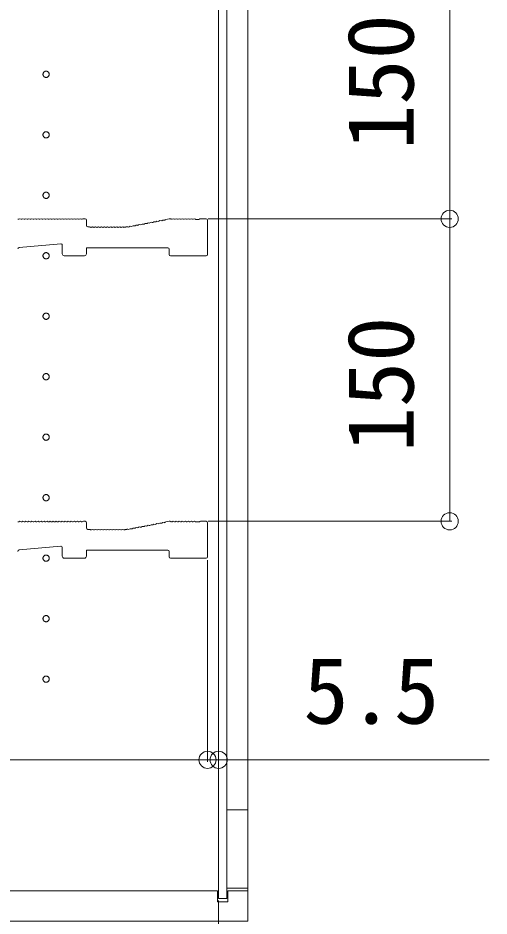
# Model space of a CAD drawing. Units: millimetres, scale not verified. Extents: x -2772 to 2772, y -4480 to 4487.
# Drawn here: x -1054.4 to -821, y -2712.4 to -2267 of the extents above; entities that cross this region are included whole.
import ezdxf
from ezdxf.enums import TextEntityAlignment as Align

# ---------------------------------------------------------------- set-up
doc = ezdxf.new("R2010")
doc.units = ezdxf.units.MM
doc.header["$LTSCALE"] = 15
doc.linetypes.add('CHAIN2', pattern=[12, 9, -1, 1, -1])
for name, color, linetype, lineweight in [('0-2_YKK_ZWAK', 2, 'CHAIN2', 9), ('0-5_YKK_13', 7, 'Continuous', 9), ('0-6_YKK_D', 6, 'Continuous', 9)]:
    doc.layers.add(name, color=color, linetype=linetype, lineweight=lineweight)
doc.styles.add('ＭＳ ゴシック', font='')
doc.styles.get('ＭＳ ゴシック').set_extended_font_data('MS Gothic')

msp = doc.modelspace()

# ---------------------------------------------------------------- linework, layer by layer
at = {"layer": '0-2_YKK_ZWAK', "linetype": 'Continuous'}
for p, q in [((-940.47, -1990.19), (-940.47, -2659.69)), ((-1270.47, -2699.94), (-955.47, -2699.94)), ((-955.47, -2705.44), (-955.47, -2699.94)), ((-950.47, -2699.94), (-940.47, -2699.94)), ((-950.47, -2705.44), (-950.47, -2699.94)), ((-955.47, -2705.44), (-950.47, -2705.44))]:
    msp.add_line(p, q, dxfattribs=at)
for points in [[(-1270.47, -2714.94), (-940.47, -2714.94), (-940.47, -1934.94), (-1270.47, -1934.94)], [(-954.97, -2703.69), (-950.97, -2703.69), (-950.97, -1946.19), (-954.97, -1946.19)], [(-950.97, -2659.69), (-940.47, -2659.69), (-940.47, -2698.69), (-950.97, -2698.69)]]:
    msp.add_lwpolyline(points, close=True, dxfattribs=at)
at = {"layer": '0-2_YKK_ZWAK'}
for centre in [(-1040.47, -2294.94), (-1040.47, -2324.94), (-1040.47, -2354.94), (-1040.47, -2384.94), (-1040.47, -2414.94), (-1040.47, -2444.94), (-1040.47, -2474.94), (-1040.47, -2504.94), (-1040.47, -2534.94), (-1040.47, -2564.94), (-1040.47, -2594.94)]:
    msp.add_circle(centre, 1.55, dxfattribs=at)
at = {"layer": '0-5_YKK_13'}
for p, q in [((-1054.41, -2366.84), (-1054.03, -2366.84)), ((-1052.91, -2366.84), (-1052.53, -2366.84)), ((-1051.41, -2366.84), (-1051.03, -2366.84)), ((-1049.91, -2366.84), (-1049.53, -2366.84)), ((-1048.41, -2366.84), (-1048.03, -2366.84)), ((-1046.91, -2366.84), (-1046.53, -2366.84)), ((-1045.41, -2366.84), (-1045.03, -2366.84)), ((-1043.91, -2366.84), (-1043.53, -2366.84)), ((-1042.41, -2366.84), (-1042.03, -2366.84)), ((-1040.91, -2366.84), (-1040.53, -2366.84)), ((-1039.41, -2366.84), (-1039.03, -2366.84)), ((-1037.91, -2366.84), (-1037.53, -2366.84)), ((-1036.41, -2366.84), (-1036.03, -2366.84)), ((-1034.91, -2366.84), (-1034.53, -2366.84)), ((-1033.41, -2366.84), (-1033.03, -2366.84)), ((-1031.91, -2366.84), (-1031.53, -2366.84)), ((-1030.41, -2366.84), (-1030.03, -2366.84)), ((-1028.91, -2366.84), (-1028.53, -2366.84)), ((-1027.41, -2366.84), (-1027.03, -2366.84)), ((-1025.91, -2366.84), (-1025.53, -2366.84)), ((-1024.41, -2366.84), (-1024.03, -2366.84)), ((-1022.91, -2366.84), (-1022.53, -2366.84)), ((-1021.97, -2366.64), (-1021.17, -2366.64)), ((-1020.47, -2367.34), (-1020.47, -2369.94)), ((-995.25, -2369.85), (-994.88, -2369.78)), ((-993.78, -2369.57), (-993.41, -2369.5)), ((-992.31, -2369.29), (-991.93, -2369.22)), ((-990.83, -2369.01), (-990.46, -2368.94)), ((-989.36, -2368.73), (-988.99, -2368.66)), ((-987.89, -2368.45), (-987.51, -2368.38)), ((-986.41, -2368.17), (-986.04, -2368.1)), ((-984.94, -2367.89), (-984.57, -2367.81)), ((-983.47, -2367.61), (-983.09, -2367.53)), ((-981.99, -2367.32), (-981.62, -2367.25)), ((-981.11, -2366.95), (-979.53, -2366.65)), ((-979.4, -2366.64), (-978.97, -2366.64)), ((-978.41, -2366.84), (-978.03, -2366.84)), ((-976.91, -2366.84), (-976.53, -2366.84)), ((-975.41, -2366.84), (-975.03, -2366.84)), ((-973.91, -2366.84), (-973.53, -2366.84)), ((-972.41, -2366.84), (-972.03, -2366.84)), ((-970.91, -2366.84), (-970.53, -2366.84)), ((-969.41, -2366.84), (-969.03, -2366.84)), ((-967.91, -2366.84), (-967.53, -2366.84)), ((-963.97, -2366.64), (-961.17, -2366.64)), ((-960.47, -2367.34), (-960.47, -2384.24)), ((-1019.77, -2370.64), (-1018.97, -2370.64)), ((-1018.41, -2370.84), (-1018.03, -2370.84)), ((-1016.91, -2370.84), (-1016.53, -2370.84)), ((-1015.41, -2370.84), (-1015.03, -2370.84)), ((-1013.91, -2370.84), (-1013.53, -2370.84)), ((-1012.41, -2370.84), (-1012.03, -2370.84)), ((-1010.91, -2370.84), (-1010.53, -2370.84)), ((-1009.41, -2370.84), (-1009.03, -2370.84)), ((-1007.91, -2370.84), (-1007.53, -2370.84)), ((-1006.41, -2370.84), (-1006.03, -2370.84)), ((-1004.91, -2370.84), (-1004.53, -2370.84)), ((-1003.41, -2370.84), (-1003.03, -2370.84)), ((-1001.91, -2370.84), (-1001.53, -2370.84)), ((-1000.97, -2370.64), (-1000.53, -2370.64)), ((-1000.4, -2370.63), (-1000.26, -2370.6)), ((-999.68, -2370.69), (-999.3, -2370.62)), ((-998.2, -2370.41), (-997.83, -2370.34)), ((-996.73, -2370.13), (-996.35, -2370.06)), ((-1033.23, -2379.01), (-1053.83, -2380.88)), ((-1032.47, -2383.94), (-1032.47, -2379.71)), ((-979.47, -2384.24), (-979.47, -2381.64)), ((-1021.47, -2384.94), (-1031.47, -2384.94)), ((-961.17, -2384.94), (-978.77, -2384.94)), ((-1021.97, -2516.64), (-1021.17, -2516.64)), ((-981.11, -2516.95), (-979.53, -2516.65)), ((-979.4, -2516.64), (-978.97, -2516.64)), ((-963.97, -2516.64), (-961.17, -2516.64)), ((-1054.41, -2516.84), (-1054.03, -2516.84)), ((-1052.91, -2516.84), (-1052.53, -2516.84)), ((-1051.41, -2516.84), (-1051.03, -2516.84)), ((-1049.91, -2516.84), (-1049.53, -2516.84)), ((-1048.41, -2516.84), (-1048.03, -2516.84)), ((-1046.91, -2516.84), (-1046.53, -2516.84)), ((-1045.41, -2516.84), (-1045.03, -2516.84)), ((-1043.91, -2516.84), (-1043.53, -2516.84)), ((-1042.41, -2516.84), (-1042.03, -2516.84)), ((-1040.91, -2516.84), (-1040.53, -2516.84)), ((-1039.41, -2516.84), (-1039.03, -2516.84)), ((-1037.91, -2516.84), (-1037.53, -2516.84)), ((-1036.41, -2516.84), (-1036.03, -2516.84)), ((-1034.91, -2516.84), (-1034.53, -2516.84)), ((-1033.41, -2516.84), (-1033.03, -2516.84)), ((-1031.91, -2516.84), (-1031.53, -2516.84)), ((-1030.41, -2516.84), (-1030.03, -2516.84)), ((-1028.91, -2516.84), (-1028.53, -2516.84)), ((-1027.41, -2516.84), (-1027.03, -2516.84)), ((-1025.91, -2516.84), (-1025.53, -2516.84)), ((-1024.41, -2516.84), (-1024.03, -2516.84)), ((-1022.91, -2516.84), (-1022.53, -2516.84)), ((-1020.47, -2517.34), (-1020.47, -2519.94)), ((-1019.77, -2520.64), (-1018.97, -2520.64)), ((-1018.41, -2520.84), (-1018.03, -2520.84)), ((-1016.91, -2520.84), (-1016.53, -2520.84)), ((-1015.41, -2520.84), (-1015.03, -2520.84)), ((-1013.91, -2520.84), (-1013.53, -2520.84)), ((-1012.41, -2520.84), (-1012.03, -2520.84)), ((-1010.91, -2520.84), (-1010.53, -2520.84)), ((-1009.41, -2520.84), (-1009.03, -2520.84)), ((-1007.91, -2520.84), (-1007.53, -2520.84)), ((-1006.41, -2520.84), (-1006.03, -2520.84)), ((-1004.91, -2520.84), (-1004.53, -2520.84)), ((-1003.41, -2520.84), (-1003.03, -2520.84)), ((-1001.91, -2520.84), (-1001.53, -2520.84)), ((-1000.97, -2520.64), (-1000.53, -2520.64)), ((-1000.4, -2520.63), (-1000.26, -2520.6)), ((-999.68, -2520.69), (-999.3, -2520.62)), ((-998.2, -2520.41), (-997.83, -2520.34)), ((-996.73, -2520.13), (-996.35, -2520.06)), ((-995.25, -2519.85), (-994.88, -2519.78)), ((-993.78, -2519.57), (-993.41, -2519.5)), ((-992.31, -2519.29), (-991.93, -2519.22)), ((-990.83, -2519.01), (-990.46, -2518.94)), ((-989.36, -2518.73), (-988.99, -2518.66)), ((-987.89, -2518.45), (-987.51, -2518.38)), ((-986.41, -2518.17), (-986.04, -2518.1)), ((-984.94, -2517.89), (-984.57, -2517.81)), ((-983.47, -2517.61), (-983.09, -2517.53)), ((-981.99, -2517.32), (-981.62, -2517.25)), ((-978.41, -2516.84), (-978.03, -2516.84)), ((-976.91, -2516.84), (-976.53, -2516.84)), ((-975.41, -2516.84), (-975.03, -2516.84)), ((-973.91, -2516.84), (-973.53, -2516.84)), ((-972.41, -2516.84), (-972.03, -2516.84)), ((-970.91, -2516.84), (-970.53, -2516.84)), ((-969.41, -2516.84), (-969.03, -2516.84)), ((-967.91, -2516.84), (-967.53, -2516.84)), ((-960.47, -2517.34), (-960.47, -2534.24)), ((-1033.23, -2529.01), (-1053.83, -2530.88)), ((-1032.47, -2533.94), (-1032.47, -2529.71)), ((-979.47, -2534.24), (-979.47, -2531.64)), ((-1021.47, -2534.94), (-1031.47, -2534.94)), ((-961.17, -2534.94), (-978.77, -2534.94))]:
    msp.add_line(p, q, dxfattribs=at)
for points in [[(-966.41, -2366.84), (-966.22, -2366.91), (-964.72, -2366.91), (-964.53, -2366.84)], [(-980.17, -2380.94), (-1020.47, -2380.94), (-1020.47, -2383.94)], [(-966.41, -2516.84), (-966.22, -2516.91), (-964.72, -2516.91), (-964.53, -2516.84)], [(-980.17, -2530.94), (-1020.47, -2530.94), (-1020.47, -2533.94)]]:
    msp.add_lwpolyline(points, dxfattribs=at)
for centre, radius, start, end in [((-1053.47, -2367.52), 0.88, 50.536, 129.464), ((-1051.97, -2367.52), 0.88, 50.536, 129.464), ((-1050.47, -2367.52), 0.88, 50.536, 129.464), ((-1048.97, -2367.52), 0.88, 50.536, 129.464), ((-1047.47, -2367.52), 0.88, 50.536, 129.464), ((-1045.97, -2367.52), 0.88, 50.536, 129.464), ((-1044.47, -2367.52), 0.88, 50.536, 129.464), ((-1042.97, -2367.52), 0.88, 50.536, 129.464), ((-1041.47, -2367.52), 0.88, 50.536, 129.464), ((-1039.97, -2367.52), 0.88, 50.536, 129.464), ((-1038.47, -2367.52), 0.88, 50.536, 129.464), ((-1036.97, -2367.52), 0.88, 50.536, 129.464), ((-1035.47, -2367.52), 0.88, 50.536, 129.464), ((-1033.97, -2367.52), 0.88, 50.536, 129.464), ((-1032.47, -2367.52), 0.88, 50.536, 129.464), ((-1030.97, -2367.52), 0.88, 50.536, 129.464), ((-1029.47, -2367.52), 0.88, 50.536, 129.464), ((-1027.97, -2367.52), 0.88, 50.536, 129.464), ((-1026.47, -2367.52), 0.88, 50.536, 129.464), ((-1024.97, -2367.52), 0.88, 50.536, 129.464), ((-1023.47, -2367.52), 0.88, 50.536, 129.464), ((-1021.97, -2367.52), 0.88, 90, 129.464), ((-1021.17, -2367.34), 0.7, 0, 90), ((-995.68, -2370.62), 0.88, 61.3203, 140.2483), ((-994.2, -2370.34), 0.88, 61.3203, 140.2483), ((-992.73, -2370.06), 0.88, 61.3203, 140.2483), ((-991.26, -2369.78), 0.88, 61.3203, 140.2483), ((-989.78, -2369.5), 0.88, 61.3203, 140.2483), ((-988.31, -2369.22), 0.88, 61.3203, 140.2483), ((-986.84, -2368.94), 0.88, 61.3203, 140.2483), ((-985.36, -2368.66), 0.88, 61.3203, 140.2483), ((-983.89, -2368.38), 0.88, 61.3203, 140.2483), ((-982.42, -2368.1), 0.88, 61.3203, 140.2483), ((-980.94, -2367.82), 0.88, 100.7843, 140.2483), ((-979.4, -2367.34), 0.7, 90, 100.7843), ((-978.97, -2367.52), 0.88, 50.536, 90), ((-977.47, -2367.52), 0.88, 50.536, 129.464), ((-975.97, -2367.52), 0.88, 50.536, 129.464), ((-974.47, -2367.52), 0.88, 50.536, 129.464), ((-972.97, -2367.52), 0.88, 50.536, 129.464), ((-971.47, -2367.52), 0.88, 50.536, 129.464), ((-969.97, -2367.52), 0.88, 50.536, 129.464), ((-968.47, -2367.52), 0.88, 50.536, 129.464), ((-966.97, -2367.52), 0.88, 50.4605, 129.464), ((-963.97, -2367.52), 0.88, 90, 129.5394), ((-961.17, -2367.34), 0.7, 0, 90), ((-1019.77, -2369.94), 0.7, 180, 270), ((-1018.97, -2371.52), 0.88, 50.536, 90), ((-1017.47, -2371.52), 0.88, 50.536, 129.464), ((-1015.97, -2371.52), 0.88, 50.536, 129.464), ((-1014.47, -2371.52), 0.88, 50.536, 129.464), ((-1012.97, -2371.52), 0.88, 50.536, 129.464), ((-1011.47, -2371.52), 0.88, 50.536, 129.464), ((-1009.97, -2371.52), 0.88, 50.536, 129.464), ((-1008.47, -2371.52), 0.88, 50.536, 129.464), ((-1006.97, -2371.52), 0.88, 50.536, 129.464), ((-1005.47, -2371.52), 0.88, 50.536, 129.464), ((-1003.97, -2371.52), 0.88, 50.536, 129.464), ((-1002.47, -2371.52), 0.88, 50.536, 129.464), ((-1000.97, -2371.52), 0.88, 90, 129.464), ((-1000.53, -2369.94), 0.7, 270, 280.7843), ((-1000.1, -2371.46), 0.88, 61.3203, 100.7843), ((-998.62, -2371.18), 0.88, 61.3203, 140.2483), ((-997.15, -2370.9), 0.88, 61.3203, 140.2483), ((-1053.77, -2381.58), 0.7, 95.1944, 180), ((-1033.17, -2379.71), 0.7, 0, 95.1944), ((-980.17, -2381.64), 0.7, 0, 90), ((-1031.47, -2383.94), 1, 180, 270), ((-1021.47, -2383.94), 1, 270, 0), ((-978.77, -2384.24), 0.7, 180, 270), ((-961.17, -2384.24), 0.7, 270, 0), ((-1053.47, -2517.52), 0.88, 50.536, 129.464), ((-1051.97, -2517.52), 0.88, 50.536, 129.464), ((-1050.47, -2517.52), 0.88, 50.536, 129.464), ((-1048.97, -2517.52), 0.88, 50.536, 129.464), ((-1047.47, -2517.52), 0.88, 50.536, 129.464), ((-1045.97, -2517.52), 0.88, 50.536, 129.464), ((-1044.47, -2517.52), 0.88, 50.536, 129.464), ((-1042.97, -2517.52), 0.88, 50.536, 129.464), ((-1041.47, -2517.52), 0.88, 50.536, 129.464), ((-1039.97, -2517.52), 0.88, 50.536, 129.464), ((-1038.47, -2517.52), 0.88, 50.536, 129.464), ((-1036.97, -2517.52), 0.88, 50.536, 129.464), ((-1035.47, -2517.52), 0.88, 50.536, 129.464), ((-1033.97, -2517.52), 0.88, 50.536, 129.464), ((-1032.47, -2517.52), 0.88, 50.536, 129.464), ((-1030.97, -2517.52), 0.88, 50.536, 129.464), ((-1029.47, -2517.52), 0.88, 50.536, 129.464), ((-1027.97, -2517.52), 0.88, 50.536, 129.464), ((-1026.47, -2517.52), 0.88, 50.536, 129.464), ((-1024.97, -2517.52), 0.88, 50.536, 129.464), ((-1023.47, -2517.52), 0.88, 50.536, 129.464), ((-1021.97, -2517.52), 0.88, 90, 129.464), ((-1021.17, -2517.34), 0.7, 0, 90), ((-979.4, -2517.34), 0.7, 90, 100.7843), ((-978.97, -2517.52), 0.88, 50.536, 90), ((-977.47, -2517.52), 0.88, 50.536, 129.464), ((-975.97, -2517.52), 0.88, 50.536, 129.464), ((-974.47, -2517.52), 0.88, 50.536, 129.464), ((-972.97, -2517.52), 0.88, 50.536, 129.464), ((-971.47, -2517.52), 0.88, 50.536, 129.464), ((-969.97, -2517.52), 0.88, 50.536, 129.464), ((-968.47, -2517.52), 0.88, 50.536, 129.464), ((-966.97, -2517.52), 0.88, 50.4605, 129.464), ((-963.97, -2517.52), 0.88, 90, 129.5394), ((-961.17, -2517.34), 0.7, 0, 90), ((-1019.77, -2519.94), 0.7, 180, 270), ((-1018.97, -2521.52), 0.88, 50.536, 90), ((-1017.47, -2521.52), 0.88, 50.536, 129.464), ((-1015.97, -2521.52), 0.88, 50.536, 129.464), ((-1014.47, -2521.52), 0.88, 50.536, 129.464), ((-1012.97, -2521.52), 0.88, 50.536, 129.464), ((-1011.47, -2521.52), 0.88, 50.536, 129.464), ((-1009.97, -2521.52), 0.88, 50.536, 129.464), ((-1008.47, -2521.52), 0.88, 50.536, 129.464), ((-1006.97, -2521.52), 0.88, 50.536, 129.464), ((-1005.47, -2521.52), 0.88, 50.536, 129.464), ((-1003.97, -2521.52), 0.88, 50.536, 129.464), ((-1002.47, -2521.52), 0.88, 50.536, 129.464), ((-1000.97, -2521.52), 0.88, 90, 129.464), ((-1000.53, -2519.94), 0.7, 270, 280.7843), ((-1000.1, -2521.46), 0.88, 61.3203, 100.7843), ((-998.62, -2521.18), 0.88, 61.3203, 140.2483), ((-997.15, -2520.9), 0.88, 61.3203, 140.2483), ((-995.68, -2520.62), 0.88, 61.3203, 140.2483), ((-994.2, -2520.34), 0.88, 61.3203, 140.2483), ((-992.73, -2520.06), 0.88, 61.3203, 140.2483), ((-991.26, -2519.78), 0.88, 61.3203, 140.2483), ((-989.78, -2519.5), 0.88, 61.3203, 140.2483), ((-988.31, -2519.22), 0.88, 61.3203, 140.2483), ((-986.84, -2518.94), 0.88, 61.3203, 140.2483), ((-985.36, -2518.66), 0.88, 61.3203, 140.2483), ((-983.89, -2518.38), 0.88, 61.3203, 140.2483), ((-982.42, -2518.1), 0.88, 61.3203, 140.2483), ((-980.94, -2517.82), 0.88, 100.7843, 140.2483), ((-1033.17, -2529.71), 0.7, 0, 95.1944), ((-1053.77, -2531.58), 0.7, 95.1944, 180), ((-1031.47, -2533.94), 1, 180, 270), ((-1021.47, -2533.94), 1, 270, 0), ((-980.17, -2531.64), 0.7, 0, 90), ((-978.77, -2534.24), 0.7, 180, 270), ((-961.17, -2534.24), 0.7, 270, 0)]:
    msp.add_arc(centre, radius, start, end, dxfattribs=at)
at = {"layer": '0-6_YKK_D'}
for p, q in [((-840.47, -2216.64), (-840.47, -2366.64)), ((-960.17, -2366.64), (-839.47, -2366.64)), ((-960.17, -2366.64), (-839.47, -2366.64)), ((-840.47, -2366.64), (-840.47, -2516.64)), ((-960.17, -2516.64), (-839.47, -2516.64)), ((-960.47, -2535.94), (-960.47, -2635.94)), ((-960.47, -2535.94), (-960.47, -2635.94)), ((-1240.47, -2634.94), (-960.47, -2634.94)), ((-960.47, -2634.94), (-977.47, -2634.94)), ((-960.47, -2634.94), (-954.97, -2634.94)), ((-954.97, -2702.69), (-954.97, -2633.94)), ((-954.97, -2634.94), (-820.97, -2634.94)), ((-954.97, -2704.69), (-954.97, -2815.94)), ((-954.97, -2704.69), (-954.97, -2815.94))]:
    msp.add_line(p, q, dxfattribs=at)
for centre in [(-840.47, -2366.64), (-840.47, -2366.64), (-840.47, -2516.64), (-960.47, -2634.94), (-960.47, -2634.94), (-954.97, -2634.94)]:
    msp.add_circle(centre, 4.25, dxfattribs=at)

# ---------------------------------------------------------------- texts
at = {"layer": '0-6_YKK_D', "style": 'ＭＳ ゴシック'}
for p in [(-848.47, -2332.44), (-848.47, -2482.44)]:
    msp.add_text('150', height=32.99, rotation=90, dxfattribs=at).set_placement(p, align=Align.BOTTOM_LEFT)
msp.add_text('5.5', height=32.99, dxfattribs=at).set_placement((-912.97, -2626.94), align=Align.BOTTOM_LEFT)

doc.saveas('drawing.dxf')
